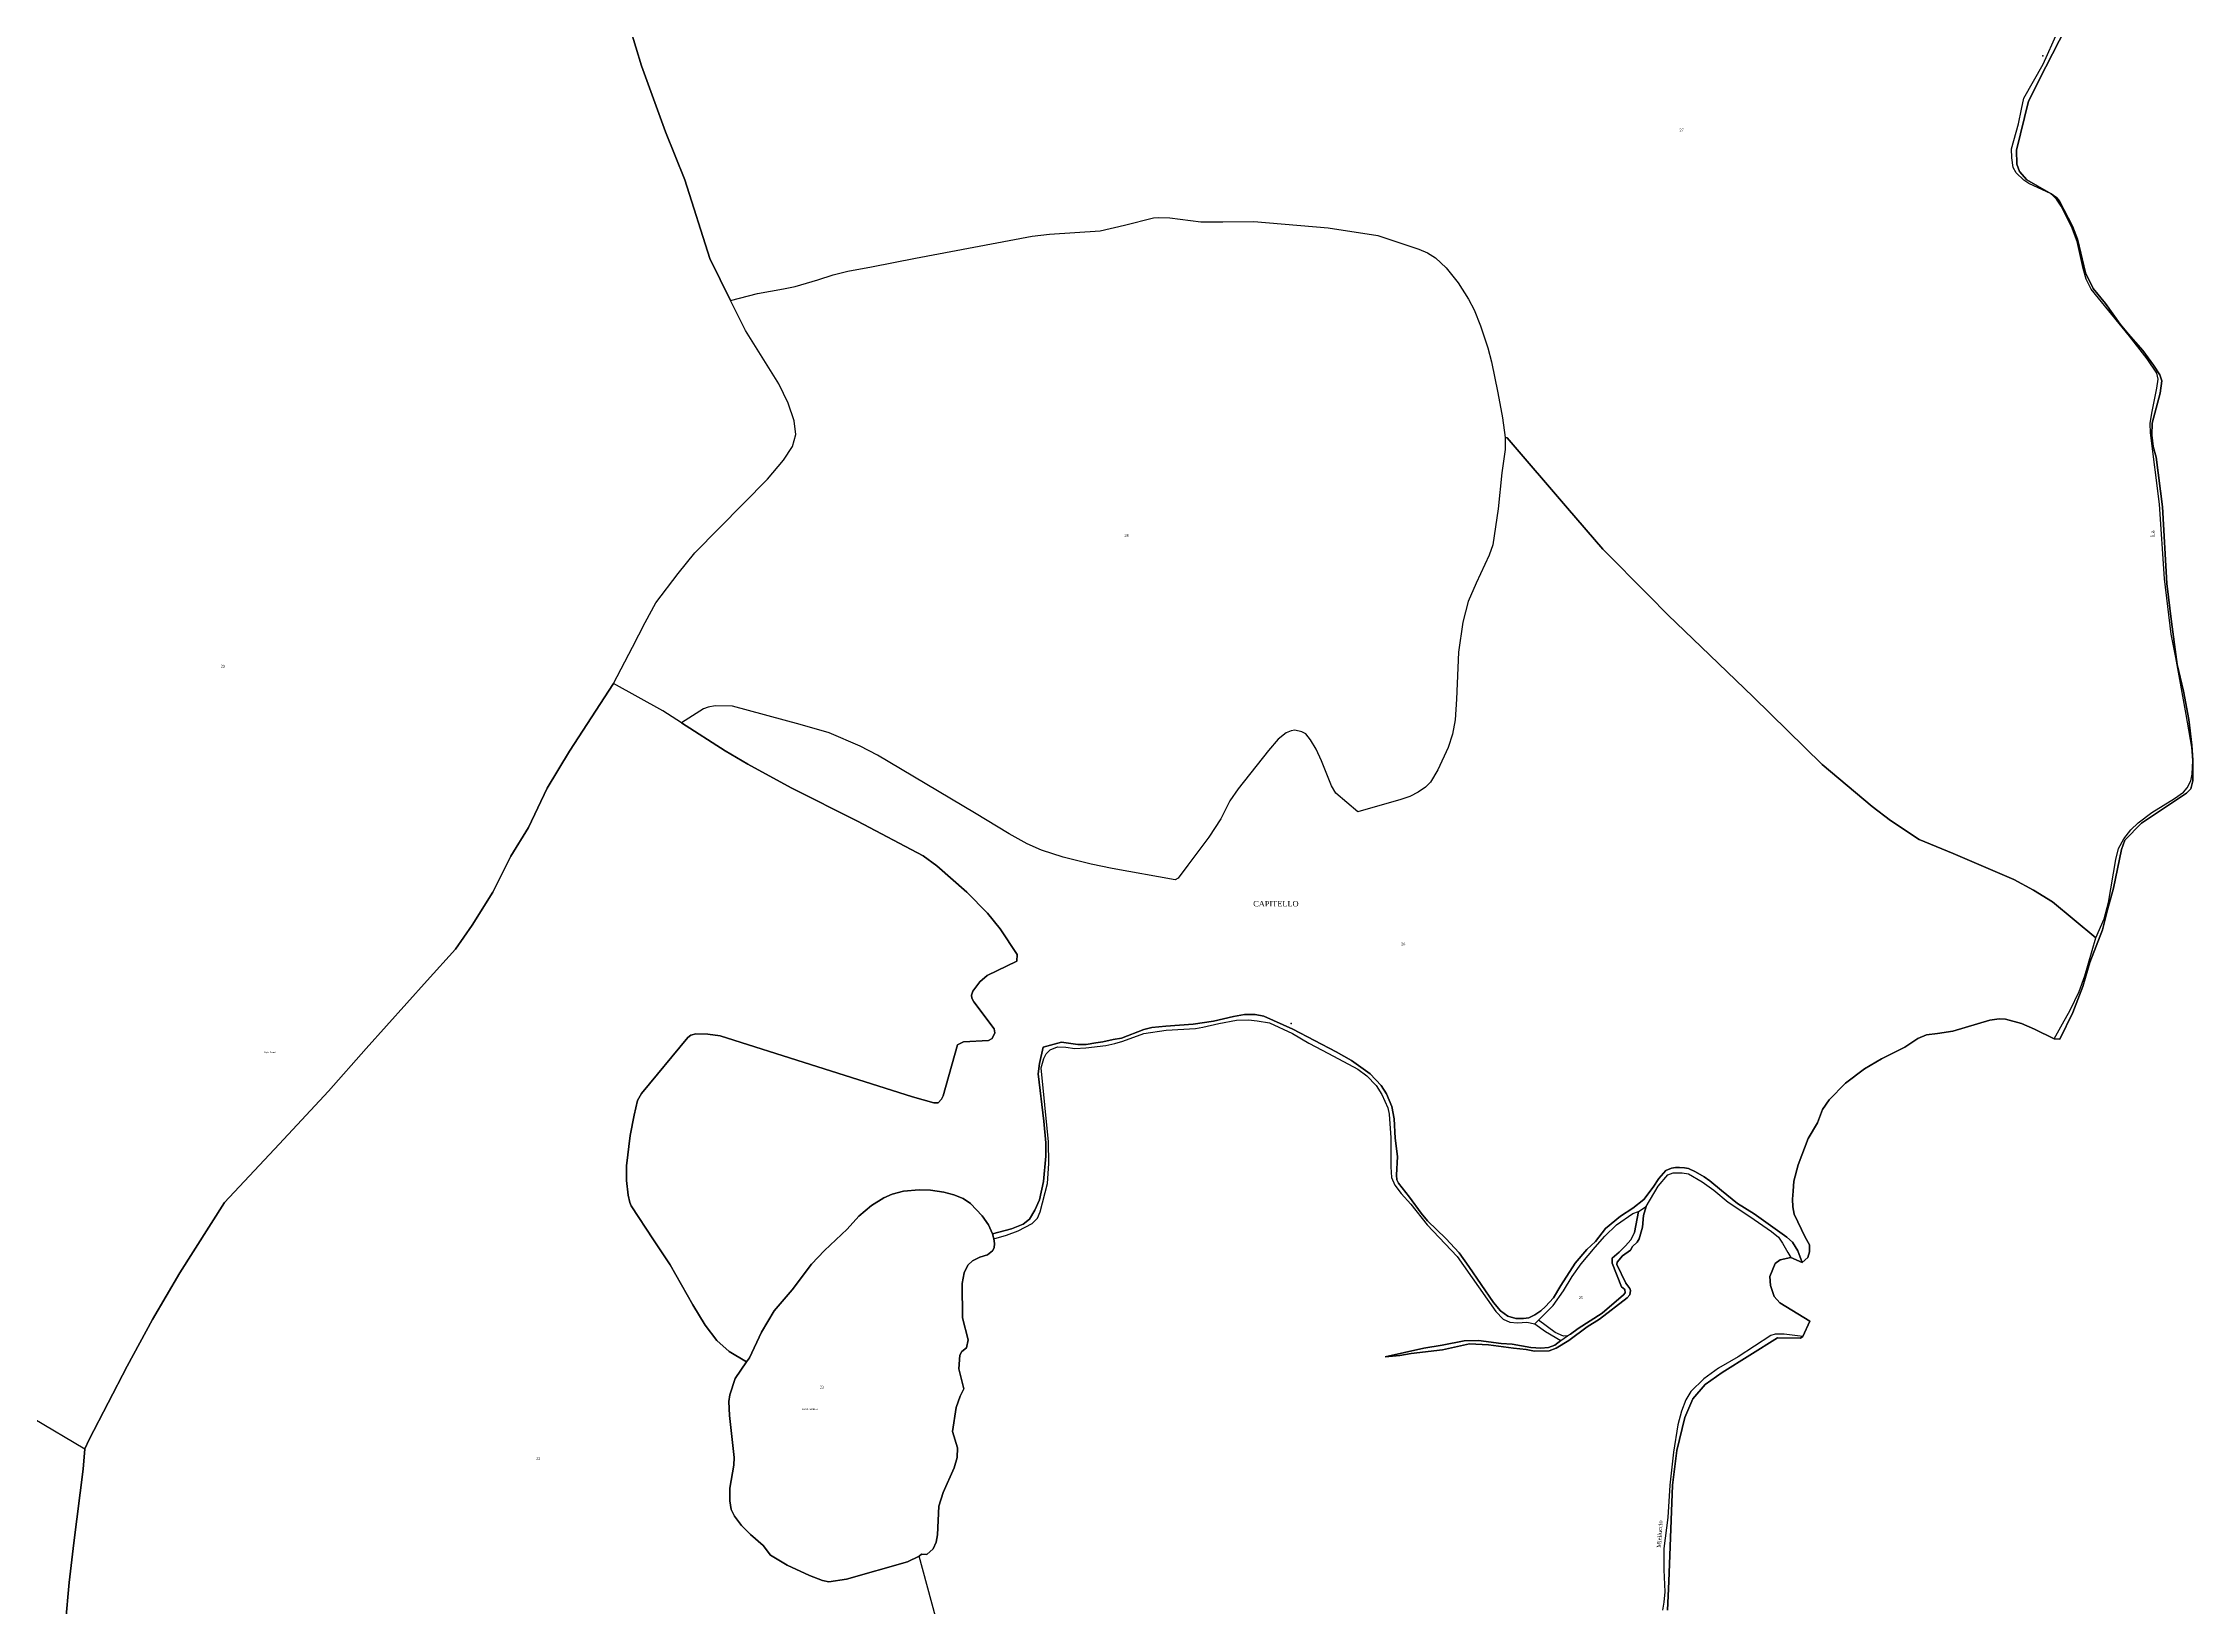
# Model space of a CAD drawing. Extents: x 1189447 to 1205702, y 6141591 to 6152844.
# Drawn here: x 1196329 to 1197887, y 6142359 to 6143493 of the extents above; entities that cross this region are included whole.
import ezdxf

# ---------------------------------------------------------------- set-up
doc = ezdxf.new("R2010")
doc.units = 0
doc.linetypes.add('CONTINU', pattern=[0])
doc.layers.get('0').update_dxf_attribs({"linetype": 'CONTINU'})
for name, color, linetype in [('1FLECHEFL', 7, 'CONTINU'), ('1LIEUDIT', 7, 'CONTINU'), ('1PARCELLE', 7, 'CONTINU'), ('1SECTION', 7, 'CONTINU'), ('1SUBDSECT', 7, 'CONTINU'), ('1TRONFLUV', 7, 'CONTINU'), ('3EAU', 7, 'CONTINU'), ('3ENSIMMO', 7, 'CONTINU'), ('3LIEUDITTEX', 7, 'CONTINU'), ('3PARCELLETEX', 7, 'CONTINU'), ('3TRONFLUVTEX', 7, 'CONTINU')]:
    doc.layers.add(name, color=color, linetype=linetype)
doc.styles.get("Standard").update_dxf_attribs({"font": 'Times New Roman'})

# ---------------------------------------------------------------- blocks, each defined once
blk = doc.blocks.new('FLECHRU1')
blk.add_point((0, 0))

msp = doc.modelspace()

# ---------------------------------------------------------------- linework, layer by layer
at = {"layer": '1LIEUDIT'}
for points in [[(1197804.76, 6143523.6), (1197780.35, 6143476.03), (1197767.64, 6143451.12), (1197758.96, 6143415.63), (1197759.24, 6143405.41), (1197761.14, 6143400.1), (1197766.46, 6143394.07), (1197784.1, 6143384.04), (1197788.23, 6143381.08), (1197790.25, 6143378.62), (1197799.62, 6143360.56), (1197803.32, 6143351.15), (1197808.99, 6143326.67), (1197814.52, 6143315.38), (1197823.57, 6143304.44), (1197834.09, 6143289.43), (1197840.02, 6143282.53), (1197850.44, 6143270.38), (1197858.25, 6143259.86), (1197862.91, 6143252.9), (1197864.25, 6143248.35), (1197863.01, 6143239.52), (1197857.4, 6143217.77), (1197857.12, 6143209.1), (1197858.07, 6143200.79), (1197860.17, 6143193.03), (1197864.75, 6143157.1), (1197867.98, 6143101.55), (1197871.24, 6143073.85), (1197875.53, 6143042.9), (1197879.98, 6143023.62), (1197883.82, 6143003.12), (1197886.14, 6142984.49), (1197886.9, 6142973.47), (1197886.85, 6142966.72), (1197886.85, 6142958.65), (1197885.24, 6142952.7), (1197882.2, 6142949.58), (1197875.73, 6142945.38), (1197849.6, 6142927.89), (1197837.42, 6142915.72), (1197835.05, 6142908.76), (1197829.24, 6142880.95), (1197824.92, 6142865.25), (1197821.23, 6142850.68), (1197812.13, 6142827.04), (1197807.06, 6142809.48), (1197799.71, 6142790.77), (1197790.33, 6142771.36), (1197786.23, 6142771.62), (1197772.11, 6142778.67), (1197762.73, 6142782.78), (1197751.07, 6142785.91), (1197746.41, 6142786.05), (1197739.63, 6142785.26), (1197712.9, 6142777.32), (1197701.71, 6142775.57), (1197693.9, 6142774.67), (1197687.52, 6142771.83), (1197678.13, 6142765.65), (1197661.28, 6142757.22), (1197648.75, 6142749.99), (1197635.15, 6142739.43), (1197623.17, 6142727.44), (1197618.46, 6142720.58), (1197614.71, 6142710.9), (1197608.08, 6142699.46), (1197600.83, 6142680.3), (1197597.67, 6142668.55), (1197597.09, 6142661.41), (1197596.74, 6142655.39), (1197596.9, 6142649.92), (1197597.79, 6142644.67), (1197605.84, 6142627.93), (1197609.06, 6142622.37), (1197609.02, 6142617.22), (1197607.86, 6142613.23), (1197603.68, 6142609.67), (1197595.43, 6142613.12), (1197587.86, 6142611.61), (1197584.22, 6142608.78), (1197580.25, 6142599.5), (1197580.7, 6142592.87), (1197583.46, 6142584.96), (1197587.55, 6142580.39), (1197609.17, 6142567.16), (1197604.18, 6142556.09), (1197602.53, 6142554.84), (1197585.82, 6142555.1), (1197545.84, 6142529.79), (1197533.35, 6142521.13), (1197524.46, 6142510.82), (1197518.72, 6142497.39), (1197512.87, 6142473.37), (1197509.86, 6142448.31), (1197507.04, 6142378.5), (1197506.2, 6142357.63)], [(1196322, 6142496.74), (1196359.42, 6142474.71), (1196362.48, 6142481.27), (1196390.1, 6142534.59), (1196408.37, 6142568.2), (1196428.22, 6142602.14), (1196460.49, 6142653.2), (1196500.11, 6142695.31), (1196535.93, 6142733.7), (1196563.12, 6142764.75), (1196607.3, 6142813.98), (1196627.91, 6142836.62), (1196639.98, 6142854.01), (1196655.04, 6142877.99), (1196667.96, 6142904.04), (1196680.87, 6142924.88), (1196694.31, 6142953.2), (1196710.54, 6142980.16), (1196742.3, 6143029.11), (1196756.07, 6143055.5), (1196765.25, 6143073.29), (1196773.17, 6143087.51), (1196789.31, 6143108.86), (1196801.22, 6143123.79), (1196853.93, 6143177.19), (1196865.67, 6143191), (1196872.03, 6143200.93), (1196874.4, 6143209.53), (1196873.36, 6143219.56), (1196868.85, 6143232.36), (1196862.2, 6143246.2), (1196837.95, 6143284.9), (1196827.13, 6143306.54), (1196812.23, 6143337), (1196794.13, 6143394.19), (1196780.1, 6143428.88), (1196762.6, 6143476.8), (1196754.41, 6143503.75)], [(1196345.27, 6142348.37), (1196347.9, 6142377.75), (1196351.42, 6142406.48), (1196358.02, 6142459.8), (1196359.42, 6142474.71), (1196362.48, 6142481.27), (1196390.1, 6142534.59), (1196408.37, 6142568.2), (1196428.22, 6142602.14), (1196460.49, 6142653.2), (1196500.11, 6142695.31), (1196535.93, 6142733.7), (1196563.12, 6142764.75), (1196607.3, 6142813.98), (1196627.91, 6142836.62), (1196639.98, 6142854.01), (1196655.04, 6142877.99), (1196667.96, 6142904.04), (1196680.87, 6142924.88), (1196694.31, 6142953.2), (1196710.54, 6142980.16), (1196742.3, 6143029.11), (1196756.07, 6143055.5), (1196765.25, 6143073.29), (1196773.17, 6143087.51), (1196789.31, 6143108.86), (1196801.22, 6143123.79), (1196853.93, 6143177.19), (1196865.67, 6143191), (1196872.03, 6143200.93), (1196874.4, 6143209.53), (1196873.36, 6143219.56), (1196868.85, 6143232.36), (1196862.2, 6143246.2), (1196837.95, 6143284.9), (1196827.13, 6143306.54), (1196812.23, 6143337), (1196794.13, 6143394.19), (1196780.1, 6143428.88), (1196762.6, 6143476.8), (1196754.41, 6143503.75)]]:
    msp.add_lwpolyline(points, dxfattribs=at)
at = {"layer": '1PARCELLE'}
for points in [[(1196322, 6142496.74), (1196359.42, 6142474.71), (1196362.48, 6142481.27), (1196390.1, 6142534.59), (1196408.37, 6142568.2), (1196428.22, 6142602.14), (1196460.49, 6142653.2), (1196500.11, 6142695.31), (1196535.93, 6142733.7), (1196563.12, 6142764.75), (1196607.3, 6142813.98), (1196627.91, 6142836.62), (1196639.98, 6142854.01), (1196655.04, 6142877.99), (1196667.96, 6142904.04), (1196680.87, 6142924.88), (1196694.31, 6142953.2), (1196710.54, 6142980.16), (1196742.3, 6143029.11), (1196756.07, 6143055.5), (1196765.25, 6143073.29), (1196773.17, 6143087.51), (1196789.31, 6143108.86), (1196801.22, 6143123.79), (1196853.93, 6143177.19), (1196865.67, 6143191), (1196872.03, 6143200.93), (1196874.4, 6143209.53), (1196873.36, 6143219.56), (1196868.85, 6143232.36), (1196862.2, 6143246.2), (1196837.95, 6143284.9), (1196827.13, 6143306.54), (1196812.23, 6143337), (1196794.13, 6143394.19), (1196780.1, 6143428.88), (1196762.6, 6143476.8), (1196754.41, 6143503.75)], [(1196754.41, 6143503.75), (1196762.6, 6143476.8), (1196780.1, 6143428.88), (1196794.13, 6143394.19), (1196812.23, 6143337), (1196827.13, 6143306.54), (1196827.13, 6143306.54), (1196846.82, 6143311.63), (1196865.53, 6143315.05), (1196874.03, 6143316.76), (1196890.42, 6143321.53), (1196901.62, 6143325.25), (1196912.2, 6143327.94), (1196929.3, 6143331.1), (1196961.28, 6143337.36), (1197045.74, 6143353.23), (1197058.32, 6143354.65), (1197095.03, 6143357.14), (1197112.62, 6143361.16), (1197133.57, 6143366.46), (1197137.12, 6143366.86), (1197145.54, 6143366.53), (1197167.97, 6143363.7), (1197183.94, 6143363.65), (1197206.35, 6143363.82), (1197260.19, 6143359.37), (1197296.2, 6143353.75), (1197325.88, 6143343.85), (1197332.17, 6143341.12), (1197338.08, 6143337.62), (1197345.82, 6143330.42), (1197354.43, 6143319.39), (1197361.84, 6143307.71), (1197365.92, 6143299.9), (1197370.68, 6143288.25), (1197375.92, 6143272.27), (1197378.65, 6143262.21), (1197383.1, 6143239.7), (1197386.45, 6143221.63), (1197388.52, 6143207.35), (1197389.92, 6143207.18), (1197433.72, 6143156.17), (1197459.26, 6143126.59), (1197492.35, 6143093.13), (1197506.57, 6143078.69), (1197530.58, 6143055.61), (1197568.16, 6143019.43), (1197618.3, 6142970.4), (1197654.31, 6142940.04), (1197667.8, 6142929.82), (1197688.48, 6142916), (1197713.01, 6142906.08), (1197757.18, 6142887.03), (1197771.25, 6142879.39), (1197785.17, 6142871.06), (1197816.6, 6142844.91), (1197822.42, 6142858.71), (1197825.75, 6142870.34), (1197830.94, 6142901.66), (1197832.97, 6142909.59), (1197836.81, 6142916.55), (1197841.81, 6142923.14), (1197847.13, 6142928.22), (1197856.99, 6142935.64), (1197873.59, 6142945.73), (1197879.99, 6142950.35), (1197882.75, 6142953.46), (1197885.45, 6142958.51), (1197886.36, 6142963.37), (1197886.81, 6142973.43), (1197886, 6142982.91), (1197881.98, 6143006.61), (1197874.38, 6143047.88), (1197871.08, 6143064.97), (1197866.35, 6143104.88), (1197862.56, 6143158.97), (1197856.11, 6143210.85), (1197855.96, 6143217.41), (1197857.05, 6143224.93), (1197860.78, 6143243.15), (1197861.61, 6143249.7), (1197860.77, 6143253.95), (1197853.76, 6143264.39), (1197840.83, 6143280.71), (1197813.2, 6143314.95), (1197809.59, 6143322.15), (1197807.3, 6143329.75), (1197802.96, 6143349.45), (1197798.85, 6143360.23), (1197791.29, 6143374.96), (1197788.03, 6143380.16), (1197784.01, 6143383.92), (1197767.99, 6143391.51), (1197764.29, 6143393.79), (1197758.8, 6143399.25), (1197756.49, 6143403.06), (1197755.65, 6143410.03), (1197755.44, 6143416.44), (1197760.53, 6143434.7), (1197762.67, 6143445.34), (1197764.44, 6143453.32), (1197778.45, 6143477.9), (1197788.77, 6143501.2)], [(1197046.66, 6142090.78), (1196963.84, 6142396.85), (1196955.5, 6142392.76), (1196911.35, 6142380.22), (1196898.44, 6142378.29), (1196893.94, 6142379.23), (1196884.48, 6142382.72), (1196868.3, 6142390.24), (1196856.28, 6142397.47), (1196850.84, 6142404.62), (1196841.65, 6142412.6), (1196835.04, 6142419.09), (1196830.1, 6142425.72), (1196827.58, 6142430.67), (1196826.71, 6142436.95), (1196826.77, 6142446.13), (1196829.66, 6142462.67), (1196829.79, 6142468.23), (1196826.42, 6142498.63), (1196826, 6142508.84), (1196826.79, 6142513.61), (1196830.66, 6142525.45), (1196838.88, 6142537.61), (1196826.15, 6142545.14), (1196817.21, 6142552.99), (1196808.86, 6142564.28), (1196799.82, 6142578.91), (1196783.41, 6142607.86), (1196771.44, 6142625.99), (1196755.16, 6142650.73), (1196754.14, 6142653.12), (1196753.01, 6142658.35), (1196751.77, 6142669.02), (1196751.89, 6142679.69), (1196754.59, 6142701.54), (1196757.28, 6142716.26), (1196759.89, 6142726.97), (1196762.58, 6142732.18), (1196796.17, 6142772.6), (1196798.54, 6142774.24), (1196802.17, 6142775.39), (1196810.72, 6142775.08), (1196819.64, 6142773.74), (1196885.11, 6142753.07), (1196958.94, 6142729.62), (1196974.58, 6142725.22), (1196977.77, 6142725.4), (1196980.13, 6142727.86), (1196981.38, 6142730.36), (1196991.71, 6142767.27), (1196996.13, 6142769.43), (1197014.1, 6142770.42), (1197016.73, 6142771.9), (1197018.65, 6142775.96), (1197018.15, 6142778.84), (1197003.49, 6142798.6), (1197001.99, 6142801.15), (1197001.8, 6142803.38), (1197002.66, 6142806.21), (1197007.8, 6142812.86), (1197013.23, 6142817.5), (1197034.55, 6142827.96), (1197034.82, 6142832.67), (1197022.53, 6142851.46), (1197013.34, 6142862.67), (1196998.5, 6142877.92), (1196976.61, 6142897.06), (1196966.88, 6142904.27), (1196919.18, 6142929.37), (1196871.15, 6142953.65), (1196839.83, 6142970.64), (1196823.37, 6142980.35), (1196791.65, 6143000.75), (1196778.03, 6143009.36), (1196742.3, 6143029.11), (1196710.54, 6142980.16), (1196694.31, 6142953.2), (1196680.87, 6142924.88), (1196667.96, 6142904.04), (1196655.04, 6142877.99), (1196639.98, 6142854.01), (1196627.91, 6142836.62), (1196607.3, 6142813.98), (1196563.12, 6142764.75), (1196535.93, 6142733.7), (1196500.11, 6142695.31), (1196460.49, 6142653.2), (1196428.22, 6142602.14), (1196408.37, 6142568.2), (1196390.1, 6142534.59), (1196362.48, 6142481.27), (1196359.42, 6142474.71), (1196358.02, 6142459.8), (1196351.42, 6142406.48), (1196347.9, 6142377.75), (1196345.27, 6142348.37)], [(1197046.66, 6142090.78), (1196963.84, 6142396.85), (1196965.54, 6142398.29), (1196969.34, 6142397.96), (1196973.91, 6142402.02), (1196976.16, 6142406.85), (1196977.29, 6142412.24), (1196978.2, 6142432.95), (1196981.32, 6142442.98), (1196989.24, 6142460.83), (1196991.36, 6142468.39), (1196991.58, 6142475.36), (1196988.12, 6142487.04), (1196990.64, 6142504.52), (1196993.63, 6142512.71), (1196996.34, 6142517.98), (1196992.65, 6142532.67), (1196993.44, 6142542.39), (1196994.74, 6142545.08), (1196998.29, 6142547.71), (1196999.32, 6142553.46), (1196995.38, 6142569.46), (1196994.94, 6142594.4), (1196996.43, 6142602.2), (1196999.21, 6142607.7), (1197002.62, 6142610.91), (1197007.79, 6142613.43), (1197013.44, 6142615.23), (1197017.04, 6142618.06), (1197018.22, 6142620.27), (1197018.53, 6142623.46), (1197018.03, 6142626.66), (1197018.03, 6142626.66), (1197027.28, 6142629.38), (1197035.54, 6142632.61), (1197045.8, 6142637.91), (1197049.69, 6142641.79), (1197051.62, 6142646.24), (1197056.77, 6142666.88), (1197057.76, 6142681.35), (1197057.68, 6142696.93), (1197052.28, 6142750.64), (1197054.12, 6142757.33), (1197055.92, 6142760.86), (1197058.72, 6142763.75), (1197064.12, 6142765.9), (1197070.16, 6142765.66), (1197076.8, 6142764.61), (1197084.73, 6142765.1), (1197099.18, 6142766.96), (1197105.75, 6142768.26), (1197111.45, 6142770.03), (1197126.76, 6142775.44), (1197142.89, 6142777.93), (1197164.01, 6142779.26), (1197169.48, 6142780.07), (1197181.1, 6142782.81), (1197193.94, 6142785.13), (1197202.44, 6142785.4), (1197208.86, 6142784.76), (1197217.63, 6142783.35), (1197234.42, 6142775.47), (1197246.15, 6142768.63), (1197260.58, 6142761.04), (1197281.79, 6142749.81), (1197288.38, 6142744.89), (1197295.04, 6142737.91), (1197299.23, 6142731.38), (1197303.47, 6142721.75), (1197304.44, 6142717.09), (1197305.69, 6142699.86), (1197305.57, 6142678.83), (1197306.19, 6142671.12), (1197308.52, 6142665.57), (1197313.09, 6142659.53), (1197320.08, 6142651.82), (1197332.01, 6142636.94), (1197353.81, 6142613.95), (1197369.28, 6142591.99), (1197381.65, 6142574.05), (1197387.17, 6142568.62), (1197391.92, 6142566.37), (1197397.45, 6142565.89), (1197404.19, 6142566.31), (1197410.07, 6142565.26), (1197417.74, 6142559.59), (1197428.83, 6142553.1), (1197424.41, 6142549.66), (1197419.85, 6142548.12), (1197414.23, 6142547.65), (1197407.16, 6142547.92), (1197393.63, 6142550.33), (1197385.53, 6142550.98), (1197369.21, 6142553.21), (1197358.69, 6142552.89), (1197342.77, 6142549.6), (1197329.64, 6142547.45), (1197301.65, 6142541.33), (1197312.12, 6142542.34), (1197320.5, 6142543.66), (1197343.04, 6142546.32), (1197362.55, 6142550.67), (1197376.49, 6142550.02), (1197394.53, 6142547.47), (1197403.71, 6142546.53), (1197409.7, 6142545.27), (1197420.48, 6142545.52), (1197425.35, 6142547.62), (1197434.63, 6142553.02), (1197447.89, 6142562.9), (1197456.87, 6142568.58), (1197476.86, 6142584.06), (1197478.75, 6142586.29), (1197479.32, 6142589.39), (1197478.85, 6142590.82), (1197476, 6142594.52), (1197469.53, 6142608.22), (1197469.68, 6142609.93), (1197473.51, 6142614.54), (1197479.41, 6142618.47), (1197480.78, 6142621.28), (1197484.03, 6142624.27), (1197485.6, 6142626.76), (1197487.89, 6142635.15), (1197488.83, 6142643.63), (1197490.77, 6142650.12), (1197499.3, 6142664.86), (1197506.41, 6142673.08), (1197510.29, 6142674.7), (1197516.67, 6142674.64), (1197521.39, 6142673.77), (1197531.19, 6142667.99), (1197539.77, 6142662.12), (1197550.07, 6142653.37), (1197565.78, 6142643.01), (1197581.55, 6142632.1), (1197586.51, 6142628.06), (1197589.52, 6142623.63), (1197593.32, 6142616.95), (1197595.43, 6142613.12), (1197587.86, 6142611.61), (1197584.22, 6142608.78), (1197580.25, 6142599.5), (1197580.7, 6142592.87), (1197583.46, 6142584.96), (1197587.55, 6142580.39), (1197609.17, 6142567.16), (1197604.18, 6142556.09), (1197598.4, 6142556.8), (1197590.78, 6142557.78), (1197584.18, 6142557.58), (1197581.09, 6142556.64), (1197557.27, 6142541.3), (1197543.15, 6142533.08), (1197532.51, 6142525.2), (1197523.12, 6142516.15), (1197519.34, 6142510.2), (1197516.26, 6142501.86), (1197513.67, 6142491.89), (1197510.54, 6142472.19), (1197507.78, 6142448.15), (1197506.35, 6142424.91), (1197503.57, 6142402.47), (1197503.36, 6142386.91), (1197504.29, 6142371), (1197503.44, 6142363.46), (1197502.39, 6142357.59)]]:
    msp.add_lwpolyline(points, dxfattribs=at)
for points in [[(1196791.65, 6143000.75), (1196778.03, 6143009.36), (1196742.3, 6143029.11), (1196756.07, 6143055.5), (1196765.25, 6143073.29), (1196773.17, 6143087.51), (1196789.31, 6143108.86), (1196801.22, 6143123.79), (1196853.93, 6143177.19), (1196865.67, 6143191), (1196872.03, 6143200.93), (1196874.4, 6143209.53), (1196873.36, 6143219.56), (1196868.85, 6143232.36), (1196862.2, 6143246.2), (1196837.95, 6143284.9), (1196827.13, 6143306.54), (1196846.82, 6143311.63), (1196865.53, 6143315.05), (1196874.03, 6143316.76), (1196890.42, 6143321.53), (1196901.62, 6143325.25), (1196912.2, 6143327.94), (1196929.3, 6143331.1), (1196961.28, 6143337.36), (1197045.74, 6143353.23), (1197058.32, 6143354.65), (1197095.03, 6143357.14), (1197112.62, 6143361.16), (1197133.57, 6143366.46), (1197137.12, 6143366.86), (1197145.54, 6143366.53), (1197167.97, 6143363.7), (1197183.94, 6143363.65), (1197206.35, 6143363.82), (1197260.19, 6143359.37), (1197296.2, 6143353.75), (1197325.88, 6143343.85), (1197332.17, 6143341.12), (1197338.08, 6143337.62), (1197345.82, 6143330.42), (1197354.43, 6143319.39), (1197361.84, 6143307.71), (1197365.92, 6143299.9), (1197370.68, 6143288.25), (1197375.92, 6143272.27), (1197378.65, 6143262.21), (1197383.1, 6143239.7), (1197386.45, 6143221.63), (1197388.52, 6143207.35), (1197388.39, 6143198.73), (1197386.04, 6143181.78), (1197383.54, 6143155.71), (1197379.45, 6143129.66), (1197376.87, 6143122.12), (1197367.37, 6143101.87), (1197361.76, 6143088.49), (1197357.88, 6143073.62), (1197354.58, 6143051.94), (1197353.16, 6143017.69), (1197352.23, 6143002.92), (1197350.27, 6142992.34), (1197347.11, 6142982.67), (1197339.66, 6142966.58), (1197334.45, 6142957.69), (1197330.66, 6142953.93), (1197325.56, 6142950.31), (1197319.36, 6142947.2), (1197313.01, 6142945.05), (1197281.75, 6142936.26), (1197265.69, 6142949.76), (1197262.67, 6142955.09), (1197255.5, 6142973.03), (1197251.45, 6142981.59), (1197247.43, 6142988.44), (1197244.16, 6142992.59), (1197241.24, 6142994.09), (1197236.21, 6142995.29), (1197233.42, 6142994.9), (1197229.77, 6142993.35), (1197224.09, 6142988.72), (1197217.01, 6142980.62), (1197195.13, 6142952.72), (1197188.88, 6142944.1), (1197182.55, 6142931.15), (1197173.75, 6142917.7), (1197158.62, 6142897.4), (1197151.63, 6142888.18), (1197149.43, 6142886.93), (1197103.74, 6142895.08), (1197088.46, 6142898.18), (1197068.34, 6142903.36), (1197052.61, 6142908.49), (1197042.11, 6142913.08), (1197029.15, 6142920.28), (1197003.89, 6142935.31), (1196933.65, 6142977.16), (1196921.17, 6142983.68), (1196898.69, 6142993.45), (1196877.67, 6142999.47), (1196828.53, 6143012.75), (1196815.99, 6143013.05), (1196811.06, 6143012.01), (1196807.53, 6143010.68), (1196791.65, 6143000.75)], [(1196791.65, 6143000.75), (1196823.37, 6142980.35), (1196839.83, 6142970.64), (1196871.15, 6142953.65), (1196919.18, 6142929.37), (1196966.88, 6142904.27), (1196976.61, 6142897.06), (1196998.5, 6142877.92), (1197013.34, 6142862.67), (1197022.53, 6142851.46), (1197034.82, 6142832.67), (1197034.55, 6142827.96), (1197013.23, 6142817.5), (1197007.8, 6142812.86), (1197002.66, 6142806.21), (1197001.8, 6142803.38), (1197001.99, 6142801.15), (1197003.49, 6142798.6), (1197018.15, 6142778.84), (1197018.65, 6142775.96), (1197016.73, 6142771.9), (1197014.1, 6142770.42), (1196996.13, 6142769.43), (1196991.71, 6142767.27), (1196981.38, 6142730.36), (1196980.13, 6142727.86), (1196977.77, 6142725.4), (1196974.58, 6142725.22), (1196958.94, 6142729.62), (1196885.11, 6142753.07), (1196819.64, 6142773.74), (1196810.72, 6142775.08), (1196802.17, 6142775.39), (1196798.54, 6142774.24), (1196796.17, 6142772.6), (1196762.58, 6142732.18), (1196759.89, 6142726.97), (1196757.28, 6142716.26), (1196754.59, 6142701.54), (1196751.89, 6142679.69), (1196751.77, 6142669.02), (1196753.01, 6142658.35), (1196754.14, 6142653.12), (1196755.16, 6142650.73), (1196771.44, 6142625.99), (1196783.41, 6142607.86), (1196799.82, 6142578.91), (1196808.86, 6142564.28), (1196817.21, 6142552.99), (1196826.15, 6142545.14), (1196838.88, 6142537.61), (1196840.84, 6142540.55), (1196849.57, 6142559.04), (1196858.82, 6142574.53), (1196871.8, 6142589.75), (1196885.79, 6142608.5), (1196895.37, 6142618.33), (1196911.69, 6142633.88), (1196920.17, 6142643.21), (1196929.25, 6142651), (1196938.37, 6142656.56), (1196944.26, 6142659.2), (1196952.61, 6142661.2), (1196963.81, 6142662.29), (1196972, 6142662.11), (1196981.85, 6142660.6), (1196989.06, 6142658.72), (1196995.75, 6142655.93), (1197001.04, 6142652.4), (1197009.6, 6142643.46), (1197014.13, 6142636.84), (1197017.05, 6142630.39), (1197030.69, 6142633.9), (1197039.13, 6142637.49), (1197043.87, 6142640.93), (1197047.77, 6142647.47), (1197051.02, 6142654.9), (1197053.96, 6142668.34), (1197055.56, 6142686.61), (1197055.55, 6142696.26), (1197054.28, 6142712.02), (1197050.17, 6142746.2), (1197051, 6142753.79), (1197053.8, 6142765.74), (1197067.13, 6142769.24), (1197078.95, 6142767.66), (1197084.95, 6142767.67), (1197091.79, 6142768.84), (1197097.01, 6142769.43), (1197104.47, 6142771.15), (1197110.59, 6142772.13), (1197126.6, 6142778.4), (1197132.36, 6142779.94), (1197142.7, 6142780.89), (1197162.54, 6142782.2), (1197177.15, 6142784.59), (1197191.73, 6142787.96), (1197199.66, 6142789.23), (1197207.24, 6142789.2), (1197213.65, 6142788.02), (1197234.73, 6142778.68), (1197265.95, 6142762.37), (1197277.12, 6142755.97), (1197290.56, 6142746.31), (1197298.53, 6142737.89), (1197302.47, 6142731.9), (1197306.31, 6142722.67), (1197308.07, 6142713.73), (1197308.86, 6142699.71), (1197310.4, 6142686.31), (1197309.68, 6142672.77), (1197310.06, 6142669.44), (1197311.11, 6142667.04), (1197319.23, 6142656.89), (1197327.65, 6142645.24), (1197332.11, 6142639.9), (1197345.43, 6142626.88), (1197355.22, 6142616.55), (1197362.23, 6142606.66), (1197380.03, 6142580.6), (1197385.07, 6142574.6), (1197390.4, 6142570.63), (1197396.15, 6142569.14), (1197401.75, 6142569.08), (1197405.69, 6142569.63), (1197410.01, 6142571.62), (1197414.34, 6142574.62), (1197417.8, 6142577.78), (1197423.53, 6142584.11), (1197428.93, 6142593), (1197439.31, 6142609.05), (1197447.56, 6142618.99), (1197454.06, 6142624.78), (1197461.08, 6142634.18), (1197472.12, 6142643.18), (1197480.89, 6142649), (1197489.02, 6142655.37), (1197495.63, 6142664.29), (1197499.87, 6142670.54), (1197505.03, 6142676.18), (1197509.1, 6142677.9), (1197511.84, 6142678.44), (1197514.74, 6142678.5), (1197518.33, 6142678.27), (1197521.32, 6142677.62), (1197526.47, 6142675.27), (1197532.69, 6142671.8), (1197536.84, 6142668.86), (1197545.35, 6142661.73), (1197556.81, 6142652.33), (1197568.92, 6142644.77), (1197592.65, 6142628.07), (1197596.71, 6142624.4), (1197600.53, 6142618.06), (1197603.68, 6142609.67), (1197607.86, 6142613.23), (1197609.02, 6142617.22), (1197609.06, 6142622.37), (1197605.84, 6142627.93), (1197597.79, 6142644.67), (1197596.9, 6142649.92), (1197596.74, 6142655.39), (1197597.09, 6142661.41), (1197597.67, 6142668.55), (1197600.83, 6142680.3), (1197608.08, 6142699.46), (1197614.71, 6142710.9), (1197618.46, 6142720.58), (1197623.17, 6142727.44), (1197635.15, 6142739.43), (1197648.75, 6142749.99), (1197661.28, 6142757.22), (1197678.13, 6142765.65), (1197687.52, 6142771.83), (1197693.9, 6142774.67), (1197701.71, 6142775.57), (1197712.9, 6142777.32), (1197739.63, 6142785.26), (1197746.41, 6142786.05), (1197751.07, 6142785.91), (1197762.73, 6142782.78), (1197772.11, 6142778.67), (1197786.23, 6142771.62), (1197792.4, 6142782.55), (1197797.96, 6142792.48), (1197804.42, 6142805.97), (1197808.53, 6142817.37), (1197816.6, 6142844.91), (1197785.17, 6142871.06), (1197771.25, 6142879.39), (1197757.18, 6142887.03), (1197713.01, 6142906.08), (1197688.48, 6142916), (1197667.8, 6142929.82), (1197654.31, 6142940.04), (1197618.3, 6142970.4), (1197568.16, 6143019.43), (1197530.58, 6143055.61), (1197506.57, 6143078.69), (1197492.35, 6143093.13), (1197459.26, 6143126.59), (1197433.72, 6143156.17), (1197389.92, 6143207.18), (1197388.52, 6143207.35), (1197388.39, 6143198.73), (1197386.04, 6143181.78), (1197383.54, 6143155.71), (1197379.45, 6143129.66), (1197376.87, 6143122.12), (1197367.37, 6143101.87), (1197361.76, 6143088.49), (1197357.88, 6143073.62), (1197354.58, 6143051.94), (1197353.16, 6143017.69), (1197352.23, 6143002.92), (1197350.27, 6142992.34), (1197347.11, 6142982.67), (1197339.66, 6142966.58), (1197334.45, 6142957.69), (1197330.66, 6142953.93), (1197325.56, 6142950.31), (1197319.36, 6142947.2), (1197313.01, 6142945.05), (1197281.75, 6142936.26), (1197265.69, 6142949.76), (1197262.67, 6142955.09), (1197255.5, 6142973.03), (1197251.45, 6142981.59), (1197247.43, 6142988.44), (1197244.16, 6142992.59), (1197241.24, 6142994.09), (1197236.21, 6142995.29), (1197233.42, 6142994.9), (1197229.77, 6142993.35), (1197224.09, 6142988.72), (1197217.01, 6142980.62), (1197195.13, 6142952.72), (1197188.88, 6142944.1), (1197182.55, 6142931.15), (1197173.75, 6142917.7), (1197158.62, 6142897.4), (1197151.63, 6142888.18), (1197149.43, 6142886.93), (1197103.74, 6142895.08), (1197088.46, 6142898.18), (1197068.34, 6142903.36), (1197052.61, 6142908.49), (1197042.11, 6142913.08), (1197029.15, 6142920.28), (1197003.89, 6142935.31), (1196933.65, 6142977.16), (1196921.17, 6142983.68), (1196898.69, 6142993.45), (1196877.67, 6142999.47), (1196828.53, 6143012.75), (1196815.99, 6143013.05), (1196811.06, 6143012.01), (1196807.53, 6143010.68), (1196791.65, 6143000.75)], [(1197018.03, 6142626.66), (1197018.53, 6142623.46), (1197018.22, 6142620.27), (1197017.04, 6142618.06), (1197013.44, 6142615.23), (1197007.79, 6142613.43), (1197002.62, 6142610.91), (1196999.21, 6142607.7), (1196996.43, 6142602.2), (1196994.94, 6142594.4), (1196995.38, 6142569.46), (1196999.32, 6142553.46), (1196998.29, 6142547.71), (1196994.74, 6142545.08), (1196993.44, 6142542.39), (1196992.65, 6142532.67), (1196996.34, 6142517.98), (1196993.63, 6142512.71), (1196990.64, 6142504.52), (1196988.12, 6142487.04), (1196991.58, 6142475.36), (1196991.36, 6142468.39), (1196989.24, 6142460.83), (1196981.32, 6142442.98), (1196978.2, 6142432.95), (1196977.29, 6142412.24), (1196976.16, 6142406.85), (1196973.91, 6142402.02), (1196969.34, 6142397.96), (1196965.54, 6142398.29), (1196963.84, 6142396.85), (1196955.5, 6142392.76), (1196911.35, 6142380.22), (1196898.44, 6142378.29), (1196893.94, 6142379.23), (1196884.48, 6142382.72), (1196868.3, 6142390.24), (1196856.28, 6142397.47), (1196850.84, 6142404.62), (1196841.65, 6142412.6), (1196835.04, 6142419.09), (1196830.1, 6142425.72), (1196827.58, 6142430.67), (1196826.71, 6142436.95), (1196826.77, 6142446.13), (1196829.66, 6142462.67), (1196829.79, 6142468.23), (1196826.42, 6142498.63), (1196826, 6142508.84), (1196826.79, 6142513.61), (1196830.66, 6142525.45), (1196838.88, 6142537.61), (1196840.84, 6142540.55), (1196849.57, 6142559.04), (1196858.82, 6142574.53), (1196871.8, 6142589.75), (1196885.79, 6142608.5), (1196895.37, 6142618.33), (1196911.69, 6142633.88), (1196920.17, 6142643.21), (1196929.25, 6142651), (1196938.37, 6142656.56), (1196944.26, 6142659.2), (1196952.61, 6142661.2), (1196963.81, 6142662.29), (1196972, 6142662.11), (1196981.85, 6142660.6), (1196989.06, 6142658.72), (1196995.75, 6142655.93), (1197001.04, 6142652.4), (1197009.6, 6142643.46), (1197014.13, 6142636.84), (1197017.05, 6142630.39), (1197018.03, 6142626.66)], [(1197424.73, 6142558.92), (1197412.56, 6142567.73), (1197423.17, 6142578.37), (1197430.77, 6142588.98), (1197436.98, 6142599.58), (1197443.47, 6142608.63), (1197453.77, 6142620.7), (1197460.63, 6142628.66), (1197469.28, 6142636.91), (1197481.07, 6142645.13), (1197485.04, 6142646.63), (1197482.16, 6142631.36), (1197479.55, 6142625.99), (1197475.81, 6142621.76), (1197471.17, 6142617.19), (1197466.11, 6142612.83), (1197465.98, 6142609.05), (1197472.77, 6142591.95), (1197475.25, 6142590), (1197475.39, 6142587.71), (1197474.16, 6142586.08), (1197458.72, 6142572.98), (1197441.31, 6142561.76), (1197435.91, 6142557.58), (1197433.64, 6142556.44), (1197430.82, 6142556.16), (1197424.73, 6142558.92)]]:
    msp.add_lwpolyline(points, close=True, dxfattribs=at)
at = {"layer": '1SECTION'}
for points in [[(1197506.2, 6142357.63), (1197507.04, 6142378.5), (1197509.86, 6142448.31), (1197512.87, 6142473.37), (1197518.72, 6142497.39), (1197524.46, 6142510.82), (1197533.35, 6142521.13), (1197545.84, 6142529.79), (1197585.82, 6142555.1), (1197602.53, 6142554.84), (1197604.18, 6142556.09), (1197609.17, 6142567.16), (1197587.55, 6142580.39), (1197583.46, 6142584.96), (1197580.7, 6142592.87), (1197580.25, 6142599.5), (1197584.22, 6142608.78), (1197587.86, 6142611.61), (1197595.43, 6142613.12), (1197603.68, 6142609.67), (1197607.86, 6142613.23), (1197609.02, 6142617.22), (1197609.06, 6142622.37), (1197605.84, 6142627.93), (1197597.79, 6142644.67), (1197596.9, 6142649.92), (1197596.74, 6142655.39), (1197597.09, 6142661.41), (1197597.67, 6142668.55), (1197600.83, 6142680.3), (1197608.08, 6142699.46), (1197614.71, 6142710.9), (1197618.46, 6142720.58), (1197623.17, 6142727.44), (1197635.15, 6142739.43), (1197648.75, 6142749.99), (1197661.28, 6142757.22), (1197678.13, 6142765.65), (1197687.52, 6142771.83), (1197693.9, 6142774.67), (1197701.71, 6142775.57), (1197712.9, 6142777.32), (1197739.63, 6142785.26), (1197746.41, 6142786.05), (1197751.07, 6142785.91), (1197762.73, 6142782.78), (1197772.11, 6142778.67), (1197786.23, 6142771.62), (1197790.33, 6142771.36), (1197799.71, 6142790.77), (1197807.06, 6142809.48), (1197812.13, 6142827.04), (1197821.23, 6142850.68), (1197824.92, 6142865.25), (1197829.24, 6142880.95), (1197835.05, 6142908.76), (1197837.42, 6142915.72), (1197849.6, 6142927.89), (1197875.73, 6142945.38), (1197882.2, 6142949.58), (1197885.24, 6142952.7), (1197886.85, 6142958.65), (1197886.85, 6142966.72), (1197886.9, 6142973.47), (1197886.14, 6142984.49), (1197883.82, 6143003.12), (1197879.98, 6143023.62), (1197875.53, 6143042.9), (1197871.24, 6143073.85), (1197867.98, 6143101.55), (1197864.75, 6143157.1), (1197860.17, 6143193.03), (1197858.07, 6143200.79), (1197857.12, 6143209.1), (1197857.4, 6143217.77), (1197863.01, 6143239.52), (1197864.25, 6143248.35), (1197862.91, 6143252.9), (1197858.25, 6143259.86), (1197850.44, 6143270.38), (1197840.02, 6143282.53), (1197834.09, 6143289.43), (1197823.57, 6143304.44), (1197814.52, 6143315.38), (1197808.99, 6143326.67), (1197803.32, 6143351.15), (1197799.62, 6143360.56), (1197790.25, 6143378.62), (1197788.23, 6143381.08), (1197784.1, 6143384.04), (1197766.46, 6143394.07), (1197761.14, 6143400.1), (1197759.24, 6143405.41), (1197758.96, 6143415.63), (1197767.64, 6143451.12), (1197780.35, 6143476.03), (1197804.76, 6143523.6)], [(1196322, 6142496.74), (1196359.42, 6142474.71), (1196358.02, 6142459.8), (1196351.42, 6142406.48), (1196347.9, 6142377.75), (1196345.27, 6142348.37)]]:
    msp.add_lwpolyline(points, dxfattribs=at)
at = {"layer": '1SUBDSECT'}
for points in [[(1197506.2, 6142357.63), (1197507.04, 6142378.5), (1197509.86, 6142448.31), (1197512.87, 6142473.37), (1197518.72, 6142497.39), (1197524.46, 6142510.82), (1197533.35, 6142521.13), (1197545.84, 6142529.79), (1197585.82, 6142555.1), (1197602.53, 6142554.84), (1197604.18, 6142556.09), (1197609.17, 6142567.16), (1197587.55, 6142580.39), (1197583.46, 6142584.96), (1197580.7, 6142592.87), (1197580.25, 6142599.5), (1197584.22, 6142608.78), (1197587.86, 6142611.61), (1197595.43, 6142613.12), (1197603.68, 6142609.67), (1197607.86, 6142613.23), (1197609.02, 6142617.22), (1197609.06, 6142622.37), (1197605.84, 6142627.93), (1197597.79, 6142644.67), (1197596.9, 6142649.92), (1197596.74, 6142655.39), (1197597.09, 6142661.41), (1197597.67, 6142668.55), (1197600.83, 6142680.3), (1197608.08, 6142699.46), (1197614.71, 6142710.9), (1197618.46, 6142720.58), (1197623.17, 6142727.44), (1197635.15, 6142739.43), (1197648.75, 6142749.99), (1197661.28, 6142757.22), (1197678.13, 6142765.65), (1197687.52, 6142771.83), (1197693.9, 6142774.67), (1197701.71, 6142775.57), (1197712.9, 6142777.32), (1197739.63, 6142785.26), (1197746.41, 6142786.05), (1197751.07, 6142785.91), (1197762.73, 6142782.78), (1197772.11, 6142778.67), (1197786.23, 6142771.62), (1197790.33, 6142771.36), (1197799.71, 6142790.77), (1197807.06, 6142809.48), (1197812.13, 6142827.04), (1197821.23, 6142850.68), (1197824.92, 6142865.25), (1197829.24, 6142880.95), (1197835.05, 6142908.76), (1197837.42, 6142915.72), (1197849.6, 6142927.89), (1197875.73, 6142945.38), (1197882.2, 6142949.58), (1197885.24, 6142952.7), (1197886.85, 6142958.65), (1197886.85, 6142966.72), (1197886.9, 6142973.47), (1197886.14, 6142984.49), (1197883.82, 6143003.12), (1197879.98, 6143023.62), (1197875.53, 6143042.9), (1197871.24, 6143073.85), (1197867.98, 6143101.55), (1197864.75, 6143157.1), (1197860.17, 6143193.03), (1197858.07, 6143200.79), (1197857.12, 6143209.1), (1197857.4, 6143217.77), (1197863.01, 6143239.52), (1197864.25, 6143248.35), (1197862.91, 6143252.9), (1197858.25, 6143259.86), (1197850.44, 6143270.38), (1197840.02, 6143282.53), (1197834.09, 6143289.43), (1197823.57, 6143304.44), (1197814.52, 6143315.38), (1197808.99, 6143326.67), (1197803.32, 6143351.15), (1197799.62, 6143360.56), (1197790.25, 6143378.62), (1197788.23, 6143381.08), (1197784.1, 6143384.04), (1197766.46, 6143394.07), (1197761.14, 6143400.1), (1197759.24, 6143405.41), (1197758.96, 6143415.63), (1197767.64, 6143451.12), (1197780.35, 6143476.03), (1197804.76, 6143523.6)], [(1196322, 6142496.74), (1196359.42, 6142474.71), (1196358.02, 6142459.8), (1196351.42, 6142406.48), (1196347.9, 6142377.75), (1196345.27, 6142348.37)]]:
    msp.add_lwpolyline(points, dxfattribs=at)
at = {"layer": '1TRONFLUV'}
for points in [[(1197804.76, 6143523.6), (1197780.35, 6143476.03), (1197767.64, 6143451.12), (1197758.96, 6143415.63), (1197759.24, 6143405.41), (1197761.14, 6143400.1), (1197766.46, 6143394.07), (1197784.1, 6143384.04), (1197788.23, 6143381.08), (1197790.25, 6143378.62), (1197799.62, 6143360.56), (1197803.32, 6143351.15), (1197808.99, 6143326.67), (1197814.52, 6143315.38), (1197823.57, 6143304.44), (1197834.09, 6143289.43), (1197840.02, 6143282.53), (1197850.44, 6143270.38), (1197858.25, 6143259.86), (1197862.91, 6143252.9), (1197864.25, 6143248.35), (1197863.01, 6143239.52), (1197857.4, 6143217.77), (1197857.12, 6143209.1), (1197858.07, 6143200.79), (1197860.17, 6143193.03), (1197864.75, 6143157.1), (1197867.98, 6143101.55), (1197871.24, 6143073.85), (1197875.53, 6143042.9), (1197879.98, 6143023.62), (1197883.82, 6143003.12), (1197886.14, 6142984.49), (1197886.9, 6142973.47), (1197886.85, 6142966.72), (1197886.85, 6142958.65), (1197885.24, 6142952.7), (1197882.2, 6142949.58), (1197875.73, 6142945.38), (1197849.6, 6142927.89), (1197837.42, 6142915.72), (1197835.05, 6142908.76), (1197829.24, 6142880.95), (1197824.92, 6142865.25), (1197821.23, 6142850.68), (1197812.13, 6142827.04), (1197807.06, 6142809.48), (1197799.71, 6142790.77), (1197790.33, 6142771.36), (1197786.23, 6142771.62), (1197792.4, 6142782.55), (1197797.96, 6142792.48), (1197804.42, 6142805.97), (1197808.53, 6142817.37), (1197816.6, 6142844.91), (1197816.6, 6142844.91), (1197822.42, 6142858.71), (1197825.75, 6142870.34), (1197830.94, 6142901.66), (1197832.97, 6142909.59), (1197836.81, 6142916.55), (1197841.81, 6142923.14), (1197847.13, 6142928.22), (1197856.99, 6142935.64), (1197873.59, 6142945.73), (1197879.99, 6142950.35), (1197882.75, 6142953.46), (1197885.45, 6142958.51), (1197886.36, 6142963.37), (1197886.81, 6142973.43), (1197886, 6142982.91), (1197881.98, 6143006.61), (1197874.38, 6143047.88), (1197871.08, 6143064.97), (1197866.35, 6143104.88), (1197862.56, 6143158.97), (1197856.11, 6143210.85), (1197855.96, 6143217.41), (1197857.05, 6143224.93), (1197860.78, 6143243.15), (1197861.61, 6143249.7), (1197860.77, 6143253.95), (1197853.76, 6143264.39), (1197840.83, 6143280.71), (1197813.2, 6143314.95), (1197809.59, 6143322.15), (1197807.3, 6143329.75), (1197802.96, 6143349.45), (1197798.85, 6143360.23), (1197791.29, 6143374.96), (1197788.03, 6143380.16), (1197784.01, 6143383.92), (1197767.99, 6143391.51), (1197764.29, 6143393.79), (1197758.8, 6143399.25), (1197756.49, 6143403.06), (1197755.65, 6143410.03), (1197755.44, 6143416.44), (1197760.53, 6143434.7), (1197762.67, 6143445.34), (1197764.44, 6143453.32), (1197778.45, 6143477.9), (1197788.77, 6143501.2)], [(1197506.2, 6142357.63), (1197507.04, 6142378.5), (1197509.86, 6142448.31), (1197512.87, 6142473.37), (1197518.72, 6142497.39), (1197524.46, 6142510.82), (1197533.35, 6142521.13), (1197545.84, 6142529.79), (1197585.82, 6142555.1), (1197602.53, 6142554.84), (1197604.18, 6142556.09), (1197598.4, 6142556.8), (1197590.78, 6142557.78), (1197584.18, 6142557.58), (1197581.09, 6142556.64), (1197557.27, 6142541.3), (1197543.15, 6142533.08), (1197532.51, 6142525.2), (1197523.12, 6142516.15), (1197519.34, 6142510.2), (1197516.26, 6142501.86), (1197513.67, 6142491.89), (1197510.54, 6142472.19), (1197507.78, 6142448.15), (1197506.35, 6142424.91), (1197503.57, 6142402.47), (1197503.36, 6142386.91), (1197504.29, 6142371), (1197503.44, 6142363.46), (1197502.39, 6142357.59)]]:
    msp.add_lwpolyline(points, dxfattribs=at)
for points in [[(1197018.03, 6142626.66), (1197027.28, 6142629.38), (1197035.54, 6142632.61), (1197045.8, 6142637.91), (1197049.69, 6142641.79), (1197051.62, 6142646.24), (1197056.77, 6142666.88), (1197057.76, 6142681.35), (1197057.68, 6142696.93), (1197052.28, 6142750.64), (1197054.12, 6142757.33), (1197055.92, 6142760.86), (1197058.72, 6142763.75), (1197064.12, 6142765.9), (1197070.16, 6142765.66), (1197076.8, 6142764.61), (1197084.73, 6142765.1), (1197099.18, 6142766.96), (1197105.75, 6142768.26), (1197111.45, 6142770.03), (1197126.76, 6142775.44), (1197142.89, 6142777.93), (1197164.01, 6142779.26), (1197169.48, 6142780.07), (1197181.1, 6142782.81), (1197193.94, 6142785.13), (1197202.44, 6142785.4), (1197208.86, 6142784.76), (1197217.63, 6142783.35), (1197234.42, 6142775.47), (1197246.15, 6142768.63), (1197260.58, 6142761.04), (1197281.79, 6142749.81), (1197288.38, 6142744.89), (1197295.04, 6142737.91), (1197299.23, 6142731.38), (1197303.47, 6142721.75), (1197304.44, 6142717.09), (1197305.69, 6142699.86), (1197305.57, 6142678.83), (1197306.19, 6142671.12), (1197308.52, 6142665.57), (1197313.09, 6142659.53), (1197320.08, 6142651.82), (1197332.01, 6142636.94), (1197353.81, 6142613.95), (1197369.28, 6142591.99), (1197381.65, 6142574.05), (1197387.17, 6142568.62), (1197391.92, 6142566.37), (1197397.45, 6142565.89), (1197404.19, 6142566.31), (1197410.07, 6142565.26), (1197412.56, 6142567.73), (1197423.17, 6142578.37), (1197430.77, 6142588.98), (1197436.98, 6142599.58), (1197443.47, 6142608.63), (1197453.77, 6142620.7), (1197460.63, 6142628.66), (1197469.28, 6142636.91), (1197481.07, 6142645.13), (1197485.04, 6142646.63), (1197490.77, 6142650.12), (1197499.3, 6142664.86), (1197506.41, 6142673.08), (1197510.29, 6142674.7), (1197516.67, 6142674.64), (1197521.39, 6142673.77), (1197531.19, 6142667.99), (1197539.77, 6142662.12), (1197550.07, 6142653.37), (1197565.78, 6142643.01), (1197581.55, 6142632.1), (1197586.51, 6142628.06), (1197589.52, 6142623.63), (1197593.32, 6142616.95), (1197595.43, 6142613.12), (1197603.68, 6142609.67), (1197600.53, 6142618.06), (1197596.71, 6142624.4), (1197592.65, 6142628.07), (1197568.92, 6142644.77), (1197556.81, 6142652.33), (1197545.35, 6142661.73), (1197536.84, 6142668.86), (1197532.69, 6142671.8), (1197526.47, 6142675.27), (1197521.32, 6142677.62), (1197518.33, 6142678.27), (1197514.74, 6142678.5), (1197511.84, 6142678.44), (1197509.1, 6142677.9), (1197505.03, 6142676.18), (1197499.87, 6142670.54), (1197495.63, 6142664.29), (1197489.02, 6142655.37), (1197480.89, 6142649), (1197472.12, 6142643.18), (1197461.08, 6142634.18), (1197454.06, 6142624.78), (1197447.56, 6142618.99), (1197439.31, 6142609.05), (1197428.93, 6142593), (1197423.53, 6142584.11), (1197417.8, 6142577.78), (1197414.34, 6142574.62), (1197410.01, 6142571.62), (1197405.69, 6142569.63), (1197401.75, 6142569.08), (1197396.15, 6142569.14), (1197390.4, 6142570.63), (1197385.07, 6142574.6), (1197380.03, 6142580.6), (1197362.23, 6142606.66), (1197355.22, 6142616.55), (1197345.43, 6142626.88), (1197332.11, 6142639.9), (1197327.65, 6142645.24), (1197319.23, 6142656.89), (1197311.11, 6142667.04), (1197310.06, 6142669.44), (1197309.68, 6142672.77), (1197310.4, 6142686.31), (1197308.86, 6142699.71), (1197308.07, 6142713.73), (1197306.31, 6142722.67), (1197302.47, 6142731.9), (1197298.53, 6142737.89), (1197290.56, 6142746.31), (1197277.12, 6142755.97), (1197265.95, 6142762.37), (1197234.73, 6142778.68), (1197213.65, 6142788.02), (1197207.24, 6142789.2), (1197199.66, 6142789.23), (1197191.73, 6142787.96), (1197177.15, 6142784.59), (1197162.54, 6142782.2), (1197142.7, 6142780.89), (1197132.36, 6142779.94), (1197126.6, 6142778.4), (1197110.59, 6142772.13), (1197104.47, 6142771.15), (1197097.01, 6142769.43), (1197091.79, 6142768.84), (1197084.95, 6142767.67), (1197078.95, 6142767.66), (1197067.13, 6142769.24), (1197053.8, 6142765.74), (1197051, 6142753.79), (1197050.17, 6142746.2), (1197054.28, 6142712.02), (1197055.55, 6142696.26), (1197055.56, 6142686.61), (1197053.96, 6142668.34), (1197051.02, 6142654.9), (1197047.77, 6142647.47), (1197043.87, 6142640.93), (1197039.13, 6142637.49), (1197030.69, 6142633.9), (1197017.05, 6142630.39), (1197018.03, 6142626.66)], [(1197433.64, 6142556.44), (1197435.91, 6142557.58), (1197441.31, 6142561.76), (1197458.72, 6142572.98), (1197474.16, 6142586.08), (1197475.39, 6142587.71), (1197475.25, 6142590), (1197472.77, 6142591.95), (1197465.98, 6142609.05), (1197466.11, 6142612.83), (1197471.17, 6142617.19), (1197475.81, 6142621.76), (1197479.55, 6142625.99), (1197482.16, 6142631.36), (1197485.04, 6142646.63), (1197490.77, 6142650.12), (1197488.83, 6142643.63), (1197487.89, 6142635.15), (1197485.6, 6142626.76), (1197484.03, 6142624.27), (1197480.78, 6142621.28), (1197479.41, 6142618.47), (1197473.51, 6142614.54), (1197469.68, 6142609.93), (1197469.53, 6142608.22), (1197476, 6142594.52), (1197478.85, 6142590.82), (1197479.32, 6142589.39), (1197478.75, 6142586.29), (1197476.86, 6142584.06), (1197456.87, 6142568.58), (1197447.89, 6142562.9), (1197434.63, 6142553.02), (1197425.35, 6142547.62), (1197420.48, 6142545.52), (1197409.7, 6142545.27), (1197403.71, 6142546.53), (1197394.53, 6142547.47), (1197376.49, 6142550.02), (1197362.55, 6142550.67), (1197343.04, 6142546.32), (1197320.5, 6142543.66), (1197312.12, 6142542.34), (1197301.65, 6142541.33), (1197329.64, 6142547.45), (1197342.77, 6142549.6), (1197358.69, 6142552.89), (1197369.21, 6142553.21), (1197385.53, 6142550.98), (1197393.63, 6142550.33), (1197407.16, 6142547.92), (1197414.23, 6142547.65), (1197419.85, 6142548.12), (1197424.41, 6142549.66), (1197428.83, 6142553.1), (1197433.64, 6142556.44)], [(1197433.64, 6142556.44), (1197430.82, 6142556.16), (1197424.73, 6142558.92), (1197412.56, 6142567.73), (1197410.07, 6142565.26), (1197417.74, 6142559.59), (1197428.83, 6142553.1), (1197433.64, 6142556.44)]]:
    msp.add_lwpolyline(points, close=True, dxfattribs=at)
at = {"layer": '3EAU'}
msp.add_lwpolyline([(1197017.05, 6142630.39), (1197014.13, 6142636.84), (1197009.6, 6142643.46), (1197001.04, 6142652.4), (1196995.75, 6142655.93), (1196989.06, 6142658.72), (1196981.85, 6142660.6), (1196972, 6142662.11), (1196963.81, 6142662.29), (1196952.61, 6142661.2), (1196944.26, 6142659.2), (1196938.37, 6142656.56), (1196929.25, 6142651), (1196920.17, 6142643.21), (1196911.69, 6142633.88), (1196895.37, 6142618.33), (1196885.79, 6142608.5), (1196871.8, 6142589.75), (1196858.82, 6142574.53), (1196849.57, 6142559.04), (1196840.84, 6142540.55), (1196838.88, 6142537.61), (1196830.66, 6142525.45), (1196826.79, 6142513.61), (1196826, 6142508.84), (1196826.42, 6142498.63), (1196829.79, 6142468.23), (1196829.66, 6142462.67), (1196826.77, 6142446.13), (1196826.71, 6142436.95), (1196827.58, 6142430.67), (1196830.1, 6142425.72), (1196835.04, 6142419.09), (1196841.65, 6142412.6), (1196850.84, 6142404.62), (1196856.28, 6142397.47), (1196868.3, 6142390.24), (1196884.48, 6142382.72), (1196893.94, 6142379.23), (1196898.44, 6142378.29), (1196911.35, 6142380.22), (1196955.5, 6142392.76), (1196963.84, 6142396.85), (1196965.54, 6142398.29), (1196969.34, 6142397.96), (1196973.91, 6142402.02), (1196976.16, 6142406.85), (1196977.29, 6142412.24), (1196978.2, 6142432.95), (1196981.32, 6142442.98), (1196989.24, 6142460.83), (1196991.36, 6142468.39), (1196991.58, 6142475.36), (1196988.12, 6142487.04), (1196990.64, 6142504.52), (1196993.63, 6142512.71), (1196996.34, 6142517.98), (1196992.65, 6142532.67), (1196993.44, 6142542.39), (1196994.74, 6142545.08), (1196998.29, 6142547.71), (1196999.32, 6142553.46), (1196995.38, 6142569.46), (1196994.94, 6142594.4), (1196996.43, 6142602.2), (1196999.21, 6142607.7), (1197002.62, 6142610.91), (1197007.79, 6142613.43), (1197013.44, 6142615.23), (1197017.04, 6142618.06), (1197018.22, 6142620.27), (1197018.53, 6142623.46), (1197018.03, 6142626.66), (1197017.05, 6142630.39)], close=True, dxfattribs=at)

# ---------------------------------------------------------------- block references
at = {"layer": '1FLECHEFL'}
for p, rotation in [((1197778.03, 6143483.83), 66.5), ((1197233.52, 6142782.73), 333.2)]:
    msp.add_blockref('FLECHRU1', p, dxfattribs=dict(at, rotation=rotation))

# ---------------------------------------------------------------- texts
at = {"layer": '3ENSIMMO'}
for s, p in [('Capo Tondo', (1196489.12, 6142761.45)), ('Lac de Capitello', (1196879.07, 6142502.81))]:
    msp.add_text(s, height=1.125, dxfattribs=at).set_placement(p)
at = {"layer": '3LIEUDITTEX'}
msp.add_text('CAPITELLO', height=4, dxfattribs=at).set_placement((1197205.93, 6142867.58))
at = {"layer": '3PARCELLETEX'}
for s, p in [('27', (1197514.84, 6143429.14)), ('28', (1197112.66, 6143135.36)), ('29', (1196457.86, 6143040.67)), ('26', (1197313.09, 6142839.35)), ('25', (1197441.78, 6142583.07)), ('23', (1196891.92, 6142518.26)), ('22', (1196686.3, 6142466.5))]:
    msp.add_text(s, height=2, dxfattribs=at).set_placement(p)
at = {"layer": '3TRONFLUVTEX'}
for s, rotation, p in [('La', 94, (1197859.28, 6143135.34)), ('Mielluccio', 86.6, (1197501.34, 6142402.89))]:
    msp.add_text(s, height=3, rotation=rotation, dxfattribs=at).set_placement(p)

doc.saveas('drawing.dxf')
